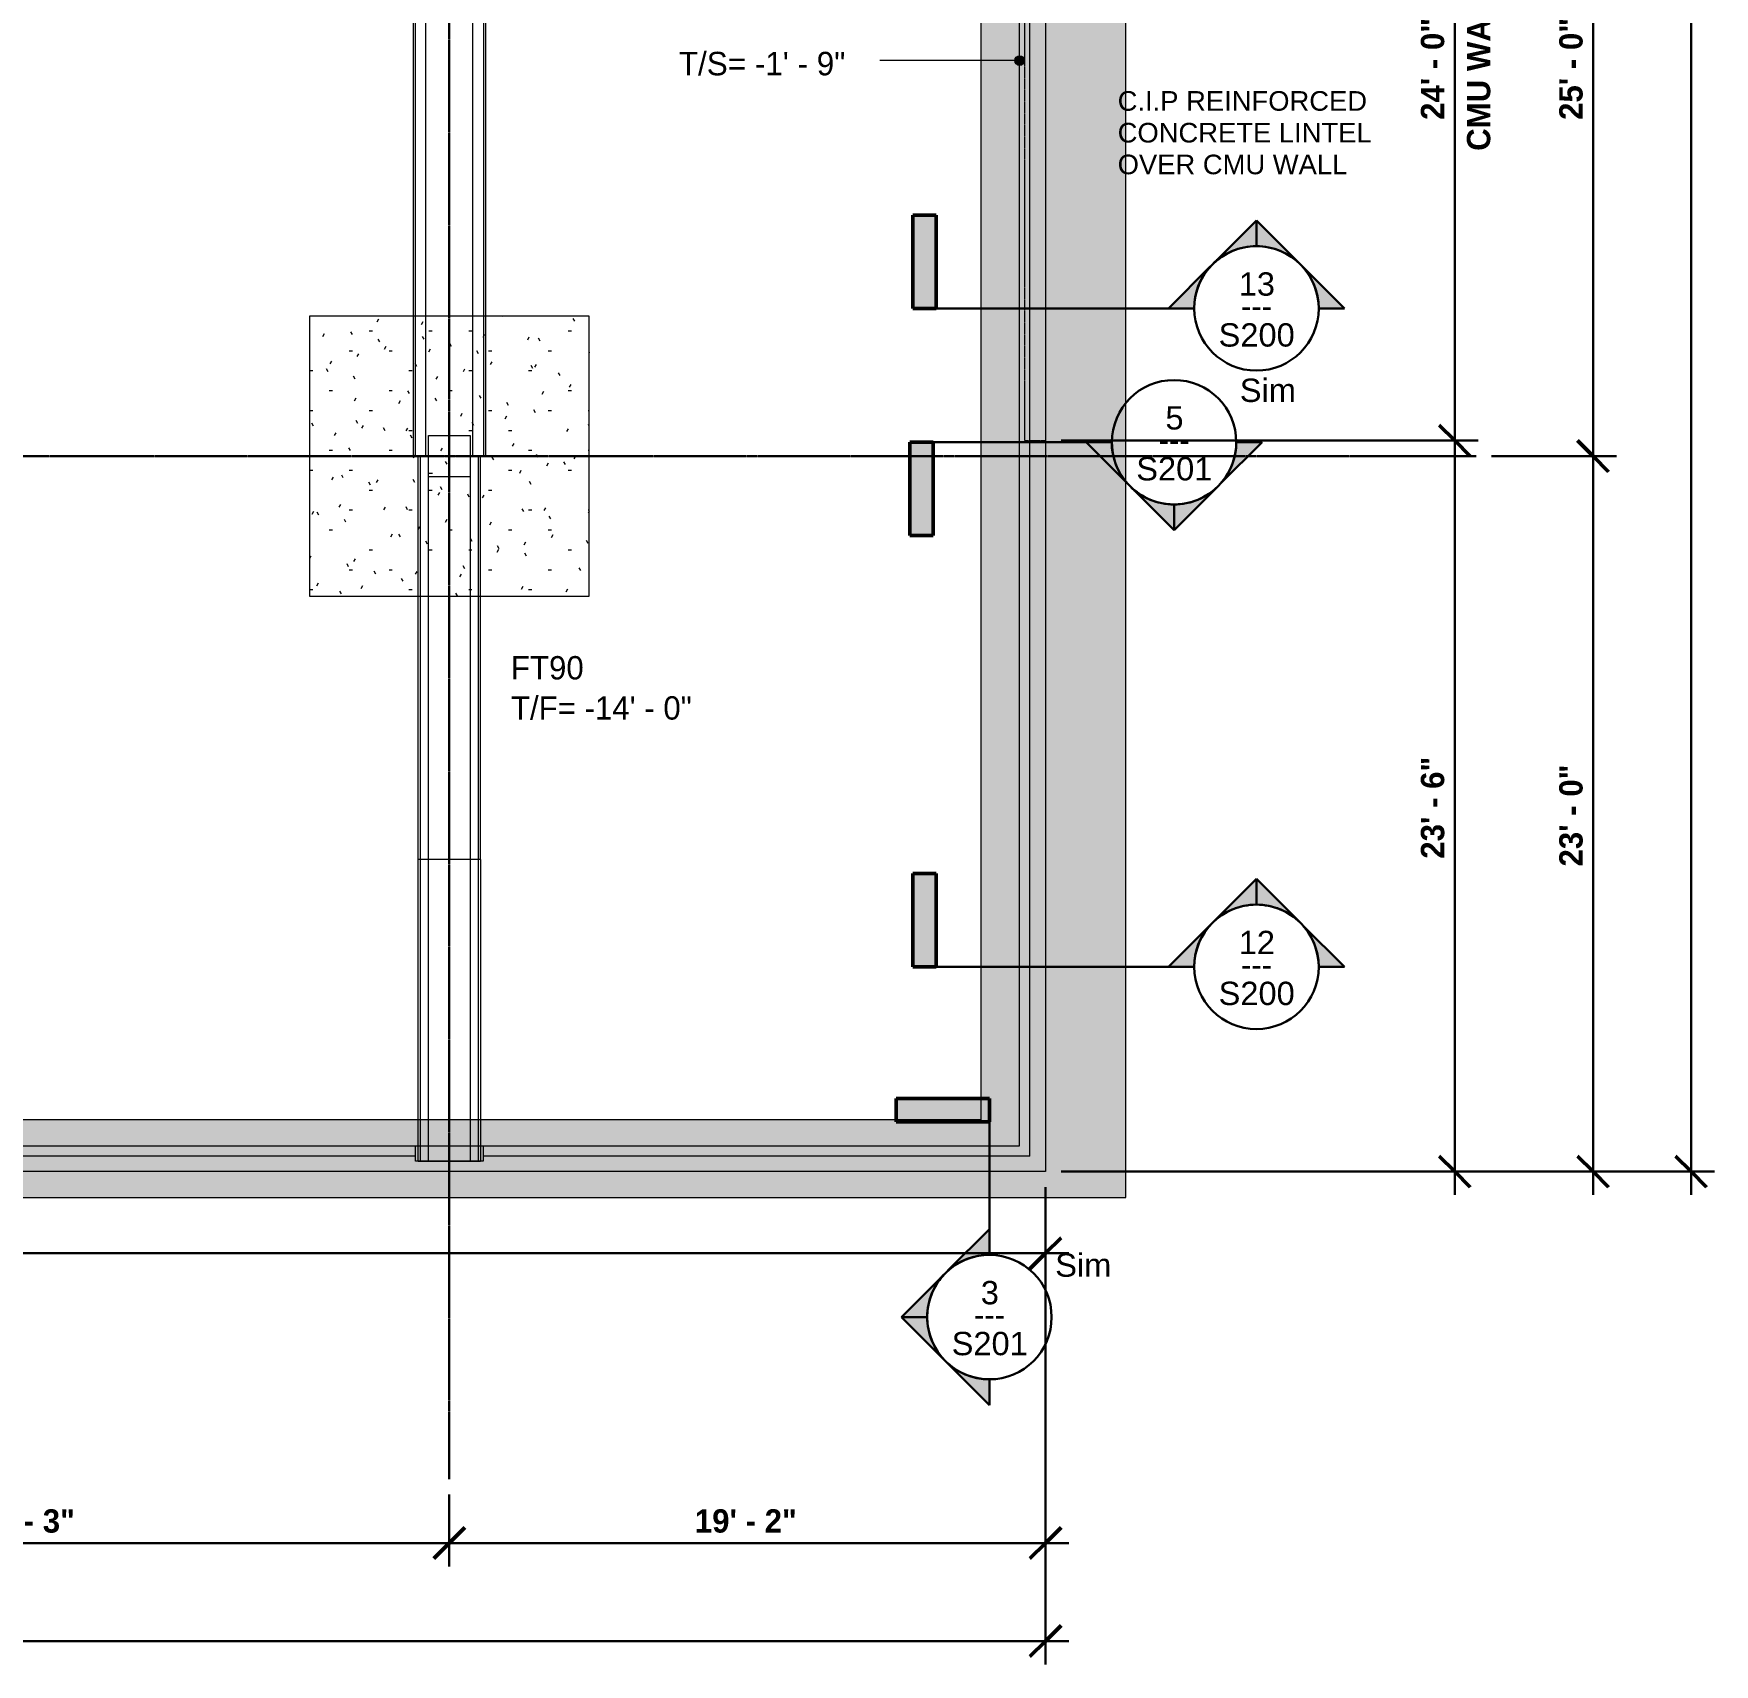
# Model space of a CAD drawing. Header units: inches. Extents: x -4164 to -1564, y 141 to 12367.
# Drawn here: x -2334 to -1685, y 9701 to 10330 of the extents above; entities that cross this region are included whole.
import ezdxf

# ---------------------------------------------------------------- set-up
doc = ezdxf.new("R2010")
doc.units = ezdxf.units.IN
doc.header["$MEASUREMENT"] = 0
doc.linetypes.add('Dash', pattern=[0.25, 0.125, -0.125])
doc.linetypes.add('Grid Line 1_2_', pattern=[0.875, 0.5, -0.125, 0.125, -0.125])
for name, color, linetype, lineweight in [('A-ANNO-DIMS', 211, 'Continuous', 9), ('A-ANNO-DIMS-96', 211, 'Continuous', 9), ('A-WALL-HDLN', 110, 'Dash', 13), ('G-ANNO-DIMS', 111, 'Continuous', 9), ('G-ANNO-SYMB', 111, 'Continuous', 30), ('G-ANNO-TEXT', 231, 'Continuous', 9), ('S-BEAM', 12, 'Continuous', 9), ('S-COLS', 52, 'Continuous', 9), ('S-FNDN', 32, 'Continuous', 13), ('S-FNDN-HDLN', 4, 'Dash', 9), ('S-FNDN-IDEN', 2, 'Continuous', 30), ('S-GRID', 1, 'Continuous', 9)]:
    doc.layers.add(name, color=color, linetype=linetype, lineweight=lineweight)
doc.styles.add('Arial_2', font='arial.ttf', dxfattribs={"height": 7.559055})
doc.styles.add('Arial_3', font='arial.ttf', dxfattribs={"height": 9})
doc.styles.add('Century Gothic', font='', dxfattribs={"height": 9})
doc.styles.add('Century Gothic_1', font='', dxfattribs={"height": 9.070866})
doc.styles.add('Century Gothic_B', font='', dxfattribs={"height": 9})
doc.styles.get('Century Gothic').set_extended_font_data('Century Gothic')
doc.styles.get('Century Gothic_1').set_extended_font_data('Century Gothic')
doc.styles.get('Century Gothic_B').set_extended_font_data('Century Gothic', bold=True)
doc.dimstyles.new('OD__1_4__Tol__', dxfattribs={"dimscale": 12, "dimtxt": 9.397514, "dimasz": 1, "dimexe": 0.75, "dimexo": 0.5, "dimgap": 0.125, "dimtad": 1, "dimrnd": 0.25, "dimzin": 1, "dimdsep": 46, "dimlunit": 4, "dimtxsty": 'Century Gothic_B', "dimblk1": 'OBLIQUE', "dimblk2": 'OBLIQUE', "dimsah": 1, "dimcen": 0.09, "dimdle": 0.75, "dimazin": 0, "dimtfac": 1, "dimtdec": 4, "dimtix": 1, "dimtmove": 0, "dimatfit": 3, "dimfxl": 1, "dimtvp": 1, "dimtfill": 1, "dimfrac": 2, "dimtolj": 1, "dimtzin": 0, "dimlwd": 30, "dimlwe": 30, "dimarcsym": 2})
pattern_1 = [(50, (0, 0), (27.5427, -2.40992), [2.88, -31.68]), (355, (0, 0), (-5.327844, 28.884266), [2.304, -25.344]), (100.451, (2.295, -0.2), (22.215316, 26.47393), [2.448, -26.924]), (46.184, (0, 7.68), (40.981875, -6.35642), [4.32, -47.52]), (96.636, (3.415, 7.15), (35.89075, 37.40619), [3.671, -40.386]), (351.184, (0, 7.68), (35.89097, 37.40622), [3.456, -38.016]), (21, (3.84, 5.76), (22.921036, -15.46073), [2.88, -31.68]), (326, (3.84, 5.76), (9.34353, 27.84574), [2.304, -25.344]), (71.451, (5.75, 4.472), (32.26477, 12.38442), [2.448, -26.924]), (37.5, (0, 0), (0.466855, 12.782707), [1.267, -23.77, 1.267, -24.461, -25.44]), (37.5, (0, 0), (0.466855, 12.782707), [-50.765, 1.267, -24.173]), (7.5, (0, 0), (10.10159, 15.14509), [1.267, -13.402, 1.267, -23.194, -9.696]), (7.5, (0, 0), (10.10159, 15.14509), [-39.13, 1.267, -8.429]), (327.5, (-8.563, 0), (20.499161, -0.86578), [1.267, -8.333, 1.267, -28.685, -39.744]), (327.5, (-8.563, 0), (20.499161, -0.86578), [-39.552, 1.267, -38.477]), (317.5, (-12.403, 0), (22.39478, 3.844288), [1.267, -11.213, 1.267, -18.624, -28.224]), (317.5, (-12.403, 0), (22.39478, 3.844288), [-32.371, 1.267, -26.957])]

# ---------------------------------------------------------------- blocks, each defined once
blk = doc.blocks.new('034100 - Precast Structural Concrete - Inverted Tee - IT 28IT32 _17_F _ 11_B SHELF_-1925191-FOUNDATION PLAN')
at = {"layer": 'S-BEAM', "color": 143}
for p, q in [((-150.04, 9), (-150.04, 14)), ((150, 14), (-150.04, 14)), ((150, 13.21), (-150.04, 13.21)), ((150, 14), (150, 9)), ((-150.04, -9), (-150.04, 9)), ((-150.04, 9), (150, 9)), ((150, 9), (150, -9)), ((-150.04, -14), (-150.04, -9)), ((150, -9), (-150.04, -9)), ((150, -9), (150, -14)), ((150, -13.21), (-150.04, -13.21)), ((150, -14), (-150.04, -14))]:
    blk.add_line(p, q, dxfattribs=at)
blk = doc.blocks.new('Zapata-Rectangular - FT90 - 9-0x9-0x2-1-V12-FOUNDATION PLAN')
at = {"layer": 'S-FNDN-HDLN', "linetype": 'Continuous'}
h = blk.add_hatch(dxfattribs=at)
h.set_pattern_fill('FP_27', color=256, style=0, pattern_type=2)
h.set_pattern_definition([(0, (2173.324, -10167.189), (30.72, 7.68), [1.267, -21.773, 1.267, -21.773, -122.88]), (0, (2173.324, -10167.189), (30.72, 7.68), [-46.08, 1.267, -44.813, 1.267, -21.773, -53.76]), (0, (2173.324, -10167.189), (30.72, 7.68), [-115.2, 1.267, -14.093, 1.267, -37.133]), (120, (2184.844, -10163.349), (-22.011075, 22.7643004), [1.267, -21.773, 1.267, -21.773, -122.88]), (120, (2184.844, -10163.349), (-22.011075, 22.7643004), [-46.08, 1.267, -44.813, 1.267, -21.773, -53.76]), (120, (2184.844, -10163.349), (-22.011075, 22.7643004), [-115.2, 1.267, -14.093, 1.267, -37.133]), (240, (2188.684, -10147.989), (-8.708925, -30.4443004), [1.267, -21.773, 1.267, -21.773, -122.88]), (240, (2188.684, -10147.989), (-8.708925, -30.4443004), [-46.08, 1.267, -44.813, 1.267, -21.773, -53.76]), (240, (2188.684, -10147.989), (-8.708925, -30.4443004), [-115.2, 1.267, -14.093, 1.267, -37.133])])
h.paths.add_polyline_path([(8, -54), (54, -54), (54, 54), (-54, 54), (-54, -54), (-8, -54)], flags=0)
h.paths.add_polyline_path([(8, -8), (-8, -8), (-8, 8), (8, 8), (8, -7.92)], flags=0)
at = {"layer": 'S-FNDN', "color": 253}
for p, q in [((54, 54), (-54, 54)), ((-54, 54), (-54, -54)), ((54, -54), (54, 54)), ((-54, -54), (54, -54))]:
    blk.add_line(p, q, dxfattribs=at)
blk = doc.blocks.new('DIMBLOCK1-FOUNDATION PLAN')
at = {"layer": 'A-ANNO-DIMS-96', "lineweight": 30}
for p, q in [((-1771.25, 10167.19), (-1723.09, 10167.19)), ((-1732.09, 10167.19), (-1771.25, 10167.19)), ((-1732.09, 9882.19), (-1732.09, 10167.19)), ((-1937.32, 9891.19), (-1723.09, 9891.19)), ((-1732.09, 9891.19), (-1937.32, 9891.19))]:
    blk.add_line(p, q, dxfattribs=at)
at = {"layer": 'A-ANNO-DIMS-96', "lineweight": 50}
for p, q in [((-1732.09, 10167.19), (-1738.09, 10173.19)), ((-1732.09, 10167.19), (-1726.09, 10161.19)), ((-1732.09, 9891.19), (-1738.09, 9897.19)), ((-1732.09, 9891.19), (-1726.09, 9885.19))]:
    blk.add_line(p, q, dxfattribs=at)
at = {"layer": 'A-ANNO-DIMS-96', "color": 0, "lineweight": 30, "insert": (-1745.13, 10008.9), "char_height": 9, "width": 48.6881, "attachment_point": 1, "rotation": 90, "line_spacing_factor": 0.984502, "style": 'Century Gothic_B', "bg_fill": 3, "box_fill_scale": 1.25, "bg_fill_color": 256, "bg_fill_true_color": 13158600, "bg_fill_transparency": 0}
blk.add_mtext('23\' - 0"', dxfattribs=at)
blk = doc.blocks.new('_Oblique')
at = {"color": 0, "linetype": 'ByBlock', "lineweight": -2}
blk.add_line((-0.5, -0.5), (0.5, 0.5), dxfattribs=at)
blk = doc.blocks.new('DIMBLOCK2-FOUNDATION PLAN')
at = {"layer": 'A-ANNO-DIMS-96', "lineweight": 50}
for p, q in [((-1732.09, 10467.19), (-1738.09, 10473.19)), ((-1732.09, 10467.19), (-1726.09, 10461.19)), ((-1732.09, 10167.19), (-1738.09, 10173.19)), ((-1732.09, 10167.19), (-1726.09, 10161.19))]:
    blk.add_line(p, q, dxfattribs=at)
at = {"layer": 'A-ANNO-DIMS-96', "lineweight": 30}
for p, q in [((-1771.25, 10467.19), (-1723.09, 10467.19)), ((-1732.09, 10467.19), (-1771.25, 10467.19)), ((-1732.09, 10167.19), (-1732.09, 10467.19)), ((-1771.25, 10167.19), (-1723.09, 10167.19)), ((-1732.09, 10167.19), (-1771.25, 10167.19))]:
    blk.add_line(p, q, dxfattribs=at)
at = {"layer": 'A-ANNO-DIMS-96', "color": 0, "lineweight": 30, "insert": (-1745.13, 10296.9), "char_height": 9, "width": 48.6881, "attachment_point": 1, "rotation": 90, "line_spacing_factor": 0.984502, "style": 'Century Gothic_B', "bg_fill": 3, "box_fill_scale": 1.25, "bg_fill_color": 256, "bg_fill_true_color": 13158600, "bg_fill_transparency": 0}
blk.add_mtext('25\' - 0"', dxfattribs=at)
blk = doc.blocks.new('Drafting View - 3_32_ x 3_8_-1738294-FOUNDATION PLAN')
at = {"layer": 'G-ANNO-SYMB', "lineweight": 9}
blk.add_hatch(color=256, dxfattribs=at).paths.add_polyline_path([(0, 0.375), (0, 0), (-0.09375, 0), (-0.09375, 0.375)], flags=0)
at = {"layer": 'G-ANNO-SYMB', "lineweight": 50}
for p, q in [((0, 0.375), (-0.09375, 0.375)), ((-0.09375, 0.375), (-0.09375, 0)), ((0, 0), (0, 0.375)), ((-0.09375, 0), (0, 0))]:
    blk.add_line(p, q, dxfattribs=at)
blk = doc.blocks.new('Drafting View - Section Head - Filled-1738293-FOUNDATION PLAN')
at = {"layer": 'G-ANNO-SYMB', "lineweight": 9}
h = blk.add_hatch(color=256, dxfattribs=at)
edge = h.paths.add_edge_path(flags=0)
edge.add_line((-0.4268, 0.1768), (-0.25, 0.3536))
edge.add_line((-0.25, 0.3536), (-0.25, 0.25))
edge.add_arc((-0.25, 0), 0.25, 90, 135)
h = blk.add_hatch(color=256, dxfattribs=at)
edge = h.paths.add_edge_path(flags=0)
edge.add_arc((-0.25, 0), 0.25, 45, 90)
edge.add_line((-0.25, 0.25), (-0.25, 0.3536))
edge.add_line((-0.25, 0.3536), (-0.0732, 0.1768))
h = blk.add_hatch(color=256, dxfattribs=at)
edge = h.paths.add_edge_path(flags=0)
edge.add_arc((-0.25, 0), 0.2503, 137.9216, 180)
edge.add_line((-0.5003, 0), (-0.6036, 0))
edge.add_line((-0.6036, 0), (-0.4358, 0.1678))
h = blk.add_hatch(color=256, dxfattribs=at)
edge = h.paths.add_edge_path(flags=0)
edge.add_line((-0.0642, 0.1678), (0.1036, 0))
edge.add_line((0.1036, 0), (0.0003, 0))
edge.add_arc((-0.25, 0), 0.2503, 0, 42.0784)
at = {"layer": 'G-ANNO-SYMB'}
for p, q in [((-0.25, 0.3536), (-0.4268, 0.1768)), ((-0.25, 0.25), (-0.25, 0.3536)), ((-0.0732, 0.1768), (-0.25, 0.3536)), ((-0.25, 0.3536), (-0.25, 0.25)), ((-0.4358, 0.1678), (-0.6036, 0)), ((0.1036, 0), (-0.0642, 0.1678)), ((-0.6036, 0), (-0.5003, 0)), ((0.0003, 0), (0.1036, 0))]:
    blk.add_line(p, q, dxfattribs=at)
for centre, radius, start, end in [((-0.2503, 0), 0.25, 360, 180), ((-0.25, 0), 0.25, 90, 135), ((-0.25, 0), 0.25, 45, 90), ((-0.25, 0), 0.2503, 137.9216, 180), ((-0.25, 0), 0.2503, 0, 42.0784), ((-0.2503, 0), 0.25, 180, 360)]:
    blk.add_arc(centre, radius, start, end, dxfattribs=at)
blk = doc.blocks.new('DIMBLOCK56-FOUNDATION PLAN')
at = {"layer": 'A-ANNO-DIMS-96', "lineweight": 30}
for p, q in [((-3829.32, 9893.19), (-3829.32, 9701.13)), ((-3829.32, 9710.13), (-3829.32, 9893.19)), ((-1943.32, 9885.19), (-1943.32, 9701.13)), ((-1943.32, 9710.13), (-1943.32, 9885.19)), ((-3838.32, 9710.13), (-1934.32, 9710.13))]:
    blk.add_line(p, q, dxfattribs=at)
at = {"layer": 'A-ANNO-DIMS-96', "lineweight": 50}
for p, q in [((-3829.32, 9710.13), (-3823.32, 9716.13)), ((-1943.32, 9710.13), (-1937.32, 9716.13)), ((-3829.32, 9710.13), (-3835.32, 9704.13)), ((-1943.32, 9710.13), (-1949.32, 9704.13))]:
    blk.add_line(p, q, dxfattribs=at)
at = {"layer": 'A-ANNO-DIMS-96', "color": 0, "lineweight": 30, "insert": (-2910.12, 9723.16), "char_height": 9, "width": 57.1011, "attachment_point": 1, "line_spacing_factor": 0.984502, "style": 'Century Gothic_B', "bg_fill": 3, "box_fill_scale": 1.25, "bg_fill_color": 256, "bg_fill_true_color": 13158600, "bg_fill_transparency": 0}
blk.add_mtext('157\' - 2"', dxfattribs=at)
blk = doc.blocks.new('DIMBLOCK57-FOUNDATION PLAN')
at = {"layer": 'A-ANNO-DIMS-96', "lineweight": 50}
for p, q in [((-1694.3, 12087.19), (-1700.3, 12093.19)), ((-1694.3, 12087.19), (-1688.3, 12081.19)), ((-1694.3, 9891.19), (-1700.3, 9897.19)), ((-1694.3, 9891.19), (-1688.3, 9885.19))]:
    blk.add_line(p, q, dxfattribs=at)
at = {"layer": 'A-ANNO-DIMS-96', "lineweight": 30}
for p, q in [((-1694.3, 9882.19), (-1694.3, 12096.19)), ((-1937.32, 12087.19), (-1685.3, 12087.19)), ((-1694.3, 12087.19), (-1937.32, 12087.19)), ((-1937.32, 9891.19), (-1685.3, 9891.19)), ((-1694.3, 9891.19), (-1937.32, 9891.19))]:
    blk.add_line(p, q, dxfattribs=at)
at = {"layer": 'A-ANNO-DIMS-96', "color": 0, "lineweight": 30, "insert": (-1707.33, 10965.4), "char_height": 9, "width": 57.1011, "attachment_point": 1, "rotation": 90, "line_spacing_factor": 0.984502, "style": 'Century Gothic_B', "bg_fill": 3, "box_fill_scale": 1.25, "bg_fill_color": 256, "bg_fill_true_color": 13158600, "bg_fill_transparency": 0}
blk.add_mtext('183\' - 0"', dxfattribs=at)
blk = doc.blocks.new('DIMBLOCK62-FOUNDATION PLAN')
at = {"layer": 'A-ANNO-DIMS-96', "lineweight": 30}
for p, q in [((-2500.32, 9766.61), (-2500.32, 9738.92)), ((-2500.32, 9747.92), (-2500.32, 9766.61)), ((-2173.32, 9766.61), (-2173.32, 9738.92)), ((-2173.32, 9747.92), (-2173.32, 9766.61)), ((-2500.32, 9747.92), (-2173.32, 9747.92))]:
    blk.add_line(p, q, dxfattribs=at)
at = {"layer": 'A-ANNO-DIMS-96', "lineweight": 50}
for p, q in [((-2500.32, 9747.92), (-2494.32, 9753.92)), ((-2173.32, 9747.92), (-2167.32, 9753.92)), ((-2500.32, 9747.92), (-2506.32, 9741.92)), ((-2173.32, 9747.92), (-2179.32, 9741.92))]:
    blk.add_line(p, q, dxfattribs=at)
at = {"layer": 'A-ANNO-DIMS-96', "color": 0, "lineweight": 30, "insert": (-2357.11, 9760.96), "char_height": 9, "width": 48.6881, "attachment_point": 1, "line_spacing_factor": 0.984502, "style": 'Century Gothic_B', "bg_fill": 3, "box_fill_scale": 1.25, "bg_fill_color": 256, "bg_fill_true_color": 13158600, "bg_fill_transparency": 0}
blk.add_mtext('27\' - 3"', dxfattribs=at)
blk = doc.blocks.new('DIMBLOCK63-FOUNDATION PLAN')
at = {"layer": 'A-ANNO-DIMS-96', "lineweight": 30}
for p, q in [((-1943.32, 9885.19), (-1943.32, 9738.92)), ((-1943.32, 9747.92), (-1943.32, 9885.19)), ((-2173.32, 9766.61), (-2173.32, 9738.92)), ((-2173.32, 9747.92), (-2173.32, 9766.61)), ((-2173.32, 9747.92), (-1934.32, 9747.92))]:
    blk.add_line(p, q, dxfattribs=at)
at = {"layer": 'A-ANNO-DIMS-96', "lineweight": 50}
for p, q in [((-2173.32, 9747.92), (-2167.32, 9753.92)), ((-1943.32, 9747.92), (-1937.32, 9753.92)), ((-2173.32, 9747.92), (-2179.32, 9741.92)), ((-1943.32, 9747.92), (-1949.32, 9741.92))]:
    blk.add_line(p, q, dxfattribs=at)
at = {"layer": 'A-ANNO-DIMS-96', "color": 0, "lineweight": 30, "insert": (-2078.61, 9760.96), "char_height": 9, "width": 48.6881, "attachment_point": 1, "line_spacing_factor": 0.984502, "style": 'Century Gothic_B', "bg_fill": 3, "box_fill_scale": 1.25, "bg_fill_color": 256, "bg_fill_true_color": 13158600, "bg_fill_transparency": 0}
blk.add_mtext('19\' - 2"', dxfattribs=at)
blk = doc.blocks.new('DIMBLOCK64-FOUNDATION PLAN')
at = {"layer": 'A-ANNO-DIMS-96', "lineweight": 50}
for p, q in [((-1785.48, 10173.19), (-1791.48, 10179.19)), ((-1785.48, 10173.19), (-1779.48, 10167.19)), ((-1785.48, 9891.19), (-1791.48, 9897.19)), ((-1785.48, 9891.19), (-1779.48, 9885.19))]:
    blk.add_line(p, q, dxfattribs=at)
at = {"layer": 'A-ANNO-DIMS-96', "lineweight": 30}
for p, q in [((-1937.32, 10173.19), (-1776.48, 10173.19)), ((-1785.48, 10173.19), (-1937.32, 10173.19)), ((-1785.48, 9882.19), (-1785.48, 10173.19)), ((-1937.32, 9891.19), (-1776.48, 9891.19)), ((-1785.48, 9891.19), (-1937.32, 9891.19))]:
    blk.add_line(p, q, dxfattribs=at)
at = {"layer": 'A-ANNO-DIMS-96', "color": 0, "lineweight": 30, "insert": (-1798.52, 10011.9), "char_height": 9, "width": 48.6881, "attachment_point": 1, "rotation": 90, "line_spacing_factor": 0.984502, "style": 'Century Gothic_B', "bg_fill": 3, "box_fill_scale": 1.25, "bg_fill_color": 256, "bg_fill_true_color": 13158600, "bg_fill_transparency": 0}
blk.add_mtext('23\' - 6"', dxfattribs=at)
blk = doc.blocks.new('DIMBLOCK65-FOUNDATION PLAN')
at = {"layer": 'A-ANNO-DIMS-96', "lineweight": 50}
for p, q in [((-1785.48, 10461.19), (-1791.48, 10467.19)), ((-1785.48, 10461.19), (-1779.48, 10455.19)), ((-1785.48, 10173.19), (-1791.48, 10179.19)), ((-1785.48, 10173.19), (-1779.48, 10167.19))]:
    blk.add_line(p, q, dxfattribs=at)
at = {"layer": 'A-ANNO-DIMS-96', "lineweight": 30}
for p, q in [((-1937.32, 10461.19), (-1776.48, 10461.19)), ((-1785.48, 10461.19), (-1937.32, 10461.19)), ((-1785.48, 10173.19), (-1785.48, 10461.19)), ((-1937.32, 10173.19), (-1776.48, 10173.19)), ((-1785.48, 10173.19), (-1937.32, 10173.19))]:
    blk.add_line(p, q, dxfattribs=at)
at = {"layer": 'A-ANNO-DIMS-96', "color": 0, "lineweight": 30, "char_height": 9, "attachment_point": 1, "rotation": 90, "line_spacing_factor": 0.984502, "style": 'Century Gothic_B', "bg_fill": 3, "box_fill_scale": 1.25, "bg_fill_color": 256, "bg_fill_true_color": 13158600, "bg_fill_transparency": 0}
for s, insert, width in [('CMU WALL', (-1780.75, 10284.97), 77.3281), ('24\' - 0"', (-1798.52, 10296.9), 48.6881)]:
    blk.add_mtext(s, dxfattribs=dict(at, insert=insert, width=width))
blk = doc.blocks.new('DIMBLOCK74-FOUNDATION PLAN')
at = {"layer": 'A-ANNO-DIMS-96', "lineweight": 30}
for p, q in [((-3829.32, 9893.19), (-3829.32, 9850.69)), ((-3829.32, 9859.69), (-3829.32, 9893.19)), ((-1943.32, 9885.19), (-1943.32, 9850.69)), ((-1943.32, 9859.69), (-1943.32, 9885.19)), ((-3838.32, 9859.69), (-1934.32, 9859.69))]:
    blk.add_line(p, q, dxfattribs=at)
at = {"layer": 'A-ANNO-DIMS-96', "lineweight": 50}
for p, q in [((-3829.32, 9859.69), (-3823.32, 9865.69)), ((-1943.32, 9859.69), (-1937.32, 9865.69)), ((-3829.32, 9859.69), (-3835.32, 9853.69)), ((-1943.32, 9859.69), (-1949.32, 9853.69))]:
    blk.add_line(p, q, dxfattribs=at)
at = {"layer": 'A-ANNO-DIMS-96', "color": 0, "lineweight": 30, "insert": (-2910.12, 9872.73), "char_height": 9, "width": 57.1011, "attachment_point": 1, "line_spacing_factor": 0.984502, "style": 'Century Gothic_B', "bg_fill": 3, "box_fill_scale": 1.25, "bg_fill_color": 256, "bg_fill_true_color": 13158600, "bg_fill_transparency": 0}
blk.add_mtext('157\' - 2"', dxfattribs=at)
blk = doc.blocks.new('Section - 3_32_ x 3_8_-1738294-FOUNDATION PLAN')
at = {"layer": 'G-ANNO-SYMB', "lineweight": 9}
blk.add_hatch(color=256, dxfattribs=at).paths.add_polyline_path([(0, 0.375), (0, 0), (-0.09375, 0), (-0.09375, 0.375)], flags=0)
at = {"layer": 'G-ANNO-SYMB', "lineweight": 50}
for p, q in [((0, 0.375), (-0.09375, 0.375)), ((-0.09375, 0.375), (-0.09375, 0)), ((0, 0), (0, 0.375)), ((-0.09375, 0), (0, 0))]:
    blk.add_line(p, q, dxfattribs=at)
blk = doc.blocks.new('Section - Section Head - Filled-1738293-FOUNDATION PLAN')
at = {"layer": 'G-ANNO-SYMB', "lineweight": 9}
h = blk.add_hatch(color=256, dxfattribs=at)
edge = h.paths.add_edge_path(flags=0)
edge.add_line((-0.4268, 0.1768), (-0.25, 0.3536))
edge.add_line((-0.25, 0.3536), (-0.25, 0.25))
edge.add_arc((-0.25, 0), 0.25, 90, 135)
h = blk.add_hatch(color=256, dxfattribs=at)
edge = h.paths.add_edge_path(flags=0)
edge.add_arc((-0.25, 0), 0.25, 45, 90)
edge.add_line((-0.25, 0.25), (-0.25, 0.3536))
edge.add_line((-0.25, 0.3536), (-0.0732, 0.1768))
h = blk.add_hatch(color=256, dxfattribs=at)
edge = h.paths.add_edge_path(flags=0)
edge.add_arc((-0.25, 0), 0.2503, 137.9216, 180)
edge.add_line((-0.5003, 0), (-0.6036, 0))
edge.add_line((-0.6036, 0), (-0.4358, 0.1678))
h = blk.add_hatch(color=256, dxfattribs=at)
edge = h.paths.add_edge_path(flags=0)
edge.add_line((-0.0642, 0.1678), (0.1036, 0))
edge.add_line((0.1036, 0), (0.0003, 0))
edge.add_arc((-0.25, 0), 0.2503, 0, 42.0784)
at = {"layer": 'G-ANNO-SYMB'}
for p, q in [((-0.25, 0.3536), (-0.4268, 0.1768)), ((-0.25, 0.25), (-0.25, 0.3536)), ((-0.0732, 0.1768), (-0.25, 0.3536)), ((-0.25, 0.3536), (-0.25, 0.25)), ((-0.4358, 0.1678), (-0.6036, 0)), ((0.1036, 0), (-0.0642, 0.1678)), ((-0.6036, 0), (-0.5003, 0)), ((0.0003, 0), (0.1036, 0))]:
    blk.add_line(p, q, dxfattribs=at)
for centre, radius, start, end in [((-0.2503, 0), 0.25, 360, 180), ((-0.25, 0), 0.25, 90, 135), ((-0.25, 0), 0.25, 45, 90), ((-0.25, 0), 0.2503, 137.9216, 180), ((-0.25, 0), 0.2503, 0, 42.0784), ((-0.2503, 0), 0.25, 180, 360)]:
    blk.add_arc(centre, radius, start, end, dxfattribs=at)

msp = doc.modelspace()

# ---------------------------------------------------------------- hatches: boundary and pattern name
at = {"layer": 'G-ANNO-DIMS'}
h = msp.add_hatch(color=256, dxfattribs=at)
edge = h.paths.add_edge_path(flags=0)
edge.add_arc((-1953.32374, 10319.79583), 1.875, 0, 360)
at = {"layer": 'S-COLS'}
h = msp.add_hatch(dxfattribs=at)
h.set_pattern_fill('FP_3', color=256, style=0, pattern_type=2)
h.set_pattern_definition([(0, (0, 0), (30.72, 7.68), [1.267, -21.773, 1.267, -21.773, -122.88]), (0, (0, 0), (30.72, 7.68), [-46.08, 1.267, -44.813, 1.267, -21.773, -53.76]), (0, (0, 0), (30.72, 7.68), [-115.2, 1.267, -14.093, 1.267, -37.133]), (120, (11.52, 3.84), (-22.011075, 22.7643004), [1.267, -21.773, 1.267, -21.773, -122.88]), (120, (11.52, 3.84), (-22.011075, 22.7643004), [-46.08, 1.267, -44.813, 1.267, -21.773, -53.76]), (120, (11.52, 3.84), (-22.011075, 22.7643004), [-115.2, 1.267, -14.093, 1.267, -37.133]), (240, (15.36, 19.2), (-8.708925, -30.4443004), [1.267, -21.773, 1.267, -21.773, -122.88]), (240, (15.36, 19.2), (-8.708925, -30.4443004), [-46.08, 1.267, -44.813, 1.267, -21.773, -53.76]), (240, (15.36, 19.2), (-8.708925, -30.4443004), [-115.2, 1.267, -14.093, 1.267, -37.133])])
h.paths.add_polyline_path([(-2181.32374, 10159.1894), (-2165.32374, 10159.1894), (-2165.32374, 10175.1894), (-2181.32374, 10175.1894), (-2181.32374, 10159.26814)], flags=0)
at = {"layer": 'S-FNDN', "lineweight": 9}
h = msp.add_hatch(dxfattribs=at)
h.set_pattern_fill('FP_6', color=256, style=0, pattern_type=2)
h.set_pattern_definition(pattern_1)
h.paths.add_polyline_path([(-1959.9904, 9881.1894), (-1912.32374, 9881.1894), (-1912.32374, 12101.1894), (-1968.32374, 12101.1894), (-1968.32374, 12087.1894), (-1943.32374, 12087.1894), (-1943.32374, 9891.1894), (-1968.32374, 9891.1894), (-1968.32374, 9881.1894)], flags=0)
h.paths.add_polyline_path([(-1953.32374, 9901.1894), (-1953.32374, 10869.1894), (-1951.32374, 10869.1894), (-1951.32374, 11157.1894), (-1953.32374, 11157.1894), (-1953.32374, 12077.1894), (-1968.32374, 12077.1894), (-1968.32374, 9901.1894)], flags=0)
at = {"layer": 'S-FNDN'}
h = msp.add_hatch(color=256, dxfattribs=at)
h.paths.add_polyline_path([(-1949.32374, 9897.1894), (-1949.32374, 10857.1894), (-1953.32374, 10857.1894), (-1953.32374, 9897.1894)], flags=0)
h.paths.add_polyline_path([(-1953.32374, 11169.1894), (-1949.32374, 11169.1894), (-1949.32374, 12081.1894), (-1953.32374, 12081.1894), (-1953.32374, 11481.65368)], flags=0)
for points in [[(-1949.32374, 9891.1894), (-1943.32374, 9891.1894), (-1943.32374, 10857.1894), (-1949.32374, 10857.1894), (-1949.32374, 9897.1894), (-1953.32374, 9897.1894), (-1953.32374, 9891.1894)], [(-2160.32374, 9895.1894), (-2160.32374, 9901.1894), (-2186.32374, 9901.1894), (-2186.32374, 9895.1894)], [(-1968.32374, 9897.1894), (-1953.32374, 9897.1894), (-1953.32374, 9901.1894), (-2158.32374, 9901.1894), (-2158.32374, 9897.1894)], [(-1953.32374, 9891.1894), (-1953.32374, 9897.1894), (-2160.32374, 9897.1894), (-2160.32374, 9895.1894), (-2186.32374, 9895.1894), (-2186.32374, 9897.1894), (-2487.32374, 9897.1894), (-2487.32374, 9895.1894), (-2513.32374, 9895.1894), (-2513.32374, 9897.1894), (-2814.32374, 9897.1894), (-2814.32374, 9895.1894), (-2840.32374, 9895.1894), (-2840.32374, 9897.1894), (-3141.32374, 9897.1894), (-3141.32374, 9895.1894), (-3167.32374, 9895.1894), (-3167.32374, 9897.1894), (-3468.32374, 9897.1894), (-3468.32374, 9895.1894), (-3494.32374, 9895.1894), (-3494.32374, 9897.1894), (-3819.32374, 9897.1894), (-3819.32374, 9891.1894), (-1968.32374, 9891.1894)]]:
    msp.add_hatch(color=256, dxfattribs=at).paths.add_polyline_path(points, flags=0)
at = {"layer": 'S-FNDN', "lineweight": 9}
h = msp.add_hatch(dxfattribs=at)
h.set_pattern_fill('FP_6', color=256, style=0, pattern_type=2)
h.set_pattern_definition(pattern_1)
h.paths.add_polyline_path([(-1968.32374, 9881.1894), (-1968.32374, 9891.1894), (-3829.32374, 9891.1894), (-3829.32374, 9881.1894), (-2278.08415, 9881.1894)], flags=0)
h.paths.add_polyline_path([(-2694.32374, 9901.1894), (-1968.32374, 9901.1894), (-1968.32374, 9911.1894), (-3819.32374, 9911.1894), (-3819.32374, 9901.1894), (-2730.32374, 9901.1894)], flags=0)
at = {"layer": 'S-FNDN'}
h = msp.add_hatch(color=256, dxfattribs=at)
h.paths.add_polyline_path([(-3819.32374, 9891.1894), (-3819.32374, 9897.1894), (-3494.32374, 9897.1894), (-3494.32374, 9901.1894), (-3829.32374, 9901.1894), (-3829.32374, 9891.1894), (-3822.65707, 9891.1894)], flags=0)
h.paths.add_polyline_path([(-2278.08415, 9897.1894), (-2186.32374, 9897.1894), (-2186.32374, 9901.1894), (-2487.32374, 9901.1894), (-2487.32374, 9897.1894), (-2302.82374, 9897.1894)], flags=0)
h.paths.add_polyline_path([(-2840.32374, 9897.1894), (-2840.32374, 9901.1894), (-3141.32374, 9901.1894), (-3141.32374, 9897.1894), (-2871.42415, 9897.1894)], flags=0)
h.paths.add_polyline_path([(-2793.32374, 9897.1894), (-2513.32374, 9897.1894), (-2513.32374, 9901.1894), (-2814.32374, 9901.1894), (-2814.32374, 9897.1894)], flags=0)
h.paths.add_polyline_path([(-2160.32374, 9897.1894), (-2158.32374, 9897.1894), (-2158.32374, 9901.1894), (-2160.32374, 9901.1894)], flags=0)
h.paths.add_polyline_path([(-3468.32374, 9897.1894), (-3167.32374, 9897.1894), (-3167.32374, 9901.1894), (-3468.32374, 9901.1894)], flags=0)

# ---------------------------------------------------------------- linework, layer by layer
at = {"layer": 'A-WALL-HDLN'}
for q in [(-1951.32374, 10461.1894), (-1943.32374, 10173.1894)]:
    msp.add_line((-1951.32374, 10173.1894), q, dxfattribs=at)
at = {"layer": 'G-ANNO-DIMS'}
for p, q in [((-1987.85698, 10319.79583), (-2017.58956, 10319.79583)), ((-1953.32374, 10319.79583), (-1987.85698, 10319.79583))]:
    msp.add_line(p, q, dxfattribs=at)
msp.add_circle((-1953.32374, 10319.79583), 1.875, dxfattribs=at)
at = {"layer": 'G-ANNO-SYMB'}
msp.add_line((-1985.4779, 10224.1894), (-1885.97986, 10224.1894), dxfattribs=at)
at = {"layer": 'S-BEAM', "color": 143}
for p, q in [((-2185.32374, 10167.17365), (-2181.32374, 10167.17365)), ((-2185.32374, 10011.58014), (-2185.32374, 10167.17365)), ((-2184.53634, 10167.17365), (-2184.53634, 9895.20514)), ((-2181.32374, 10167.17365), (-2165.32374, 10167.17365)), ((-2181.32374, 10011.58014), (-2181.32374, 10167.17365)), ((-2165.32374, 10167.17365), (-2161.32374, 10167.17365)), ((-2165.32374, 10167.17365), (-2165.32374, 10011.58014)), ((-2162.11114, 9895.20514), (-2162.11114, 10167.17365)), ((-2161.32374, 10011.58014), (-2161.32374, 10167.17365)), ((-2181.32374, 10011.58014), (-2185.32374, 10011.58014)), ((-2185.32374, 9895.20514), (-2185.32374, 10011.58014)), ((-2165.32374, 10011.58014), (-2181.32374, 10011.58014)), ((-2181.32374, 9895.20514), (-2181.32374, 10011.58014)), ((-2165.32374, 10011.58014), (-2165.32374, 9895.20514)), ((-2161.32374, 10011.58014), (-2165.32374, 10011.58014)), ((-2161.32374, 10011.58014), (-2161.32374, 9895.20514)), ((-2185.32374, 9895.20514), (-2181.32374, 9895.20514)), ((-2181.32374, 9895.20514), (-2165.32374, 9895.20514)), ((-2165.32374, 9895.20514), (-2161.32374, 9895.20514))]:
    msp.add_line(p, q, dxfattribs=at)
at = {"layer": 'S-COLS'}
for p, q in [((-2181.32374, 10175.1894), (-2165.32374, 10175.1894)), ((-2181.32374, 10175.11066), (-2181.32374, 10175.1894)), ((-2181.32374, 10167.1756), (-2181.32374, 10175.11066)), ((-2165.32374, 10175.1894), (-2165.32374, 10175.11066)), ((-2165.32374, 10175.11066), (-2165.32374, 10167.1756)), ((-2165.32374, 10159.1894), (-2181.32374, 10159.1894))]:
    msp.add_line(p, q, dxfattribs=at)
at = {"layer": 'S-FNDN', "color": 253}
for p, q in [((-1912.32374, 9881.1894), (-1912.32374, 12101.1894)), ((-1968.32374, 12067.1894), (-1968.32374, 9911.1894)), ((-1968.32374, 9911.1894), (-3809.32374, 9911.1894)), ((-3829.32374, 9881.1894), (-1912.32374, 9881.1894))]:
    msp.add_line(p, q, dxfattribs=at)
at = {"layer": 'S-FNDN'}
for p, q in [((-1953.32374, 9901.1894), (-1953.32374, 10869.1894)), ((-1949.32374, 9897.1894), (-1949.32374, 10857.1894)), ((-1943.32374, 10857.20319), (-1943.32374, 9891.1894)), ((-3819.32374, 9901.1894), (-2160.32374, 9901.1894)), ((-2186.32374, 9895.1894), (-2186.32374, 9901.1894)), ((-2160.32374, 9901.1894), (-1953.32374, 9901.1894)), ((-2160.32374, 9901.1894), (-2160.32374, 9895.1894)), ((-2186.32374, 9897.1894), (-2487.32374, 9897.1894)), ((-2160.32374, 9895.1894), (-2186.32374, 9895.1894)), ((-1949.32374, 9897.1894), (-2160.32374, 9897.1894)), ((-1943.32374, 9891.1894), (-3829.32374, 9891.1894))]:
    msp.add_line(p, q, dxfattribs=at)
at = {"layer": 'S-GRID', "linetype": 'Grid Line 1_2_', "lineweight": 30}
for p, q in [((-2173.32374, 9772.6103), (-2173.32374, 12312.41399)), ((-1777.2452, 10167.1894), (-4076.95, 10167.1894))]:
    msp.add_line(p, q, dxfattribs=at)

# ---------------------------------------------------------------- block references
at = {"layer": 'G-ANNO-SYMB', "xscale": 95.99999999999994, "yscale": 95.99999999999994, "zscale": 95.99999999999994}
for p in [(-1985.4779, 10224.1894), (-1985.4779, 9970.1894)]:
    msp.add_blockref('Drafting View - 3_32_ x 3_8_-1738294-FOUNDATION PLAN', p, dxfattribs=at)
at = {"layer": 'G-ANNO-SYMB', "extrusion": (0, 0, -1), "xscale": 95.99999999999994, "yscale": 95.99999999999994, "zscale": 95.99999999999994}
msp.add_blockref('Drafting View - Section Head - Filled-1738293-FOUNDATION PLAN', (1885.97986, 10224.1894), dxfattribs=at)
for p, rotation in [((1986.67927, 10172.56361), 180), ((1964.96614, 9910.43803), 270.0000000000002)]:
    msp.add_blockref('Section - 3_32_ x 3_8_-1738294-FOUNDATION PLAN', p, dxfattribs=dict(at, rotation=rotation))
at = {"layer": 'S-BEAM', "color": 143, "rotation": 89.99999999999991}
msp.add_blockref('034100 - Precast Structural Concrete - Inverted Tee - IT 28IT32 _17_F _ 11_B SHELF_-1925191-FOUNDATION PLAN', (-2173.32374, 10317.1894), dxfattribs=at)
at = {"layer": 'S-FNDN', "linetype": 'Dash', "lineweight": 9}
msp.add_blockref('Zapata-Rectangular - FT90 - 9-0x9-0x2-1-V12-FOUNDATION PLAN', (-2173.32374, 10167.1894), dxfattribs=at)

# ---------------------------------------------------------------- texts
at = {"layer": 'G-ANNO-SYMB', "lineweight": 9, "char_height": 9, "attachment_point": 1}
for s, insert, width, style in [('13', (-1868.7969, 10238.09803), 16.968, 'Arial_3'), ('---', (-1867.95215, 10229.59134), 15.453, 'Century Gothic'), ('S200', (-1876.54493, 10218.46179), 35.754, 'Arial_3')]:
    msp.add_mtext(s, dxfattribs=dict(at, insert=insert, width=width, style=style))
at = {"layer": 'G-ANNO-TEXT', "color": 7, "char_height": 7.5590551, "attachment_point": 1, "style": 'Arial_2'}
for s, insert, width in [('C.I.P REINFORCED ', (-1915.49457, 10307.99966), 122.412), ('CONCRETE LINTEL ', (-1915.49457, 10295.74966), 124.533), ('OVER CMU WALL', (-1915.49457, 10283.49966), 109.686)]:
    msp.add_mtext(s, dxfattribs=dict(at, insert=insert, width=width))
at = {"layer": 'S-FNDN-IDEN', "lineweight": 9, "char_height": 9, "attachment_point": 1, "style": 'Century Gothic'}
for s, insert, width in [('FT90', (-2149.55733, 10090.06892), 31.209), ('T/F= -14\' - 0"', (-2149.55733, 10074.56892), 86.658)]:
    msp.add_mtext(s, dxfattribs=dict(at, insert=insert, width=width))

# ---------------------------------------------------------------- next in the draw order: texts
at = {"layer": 'G-ANNO-DIMS', "insert": (-2084.78988, 10323.16043), "char_height": 9.0708661, "width": 75.2403848, "attachment_point": 1, "line_spacing_factor": 0.984502, "style": 'Century Gothic_1', "bg_fill": 3, "box_fill_scale": 1.25, "bg_fill_color": 256, "bg_fill_true_color": 13158600, "bg_fill_transparency": 0}
msp.add_mtext('T/S= -1\' - 9"', dxfattribs=at)

# ---------------------------------------------------------------- next in the draw order: dimensions: what is measured, and where the dimension line sits
at = {"layer": 'A-ANNO-DIMS', "lineweight": 30}
dim = msp.add_linear_dim(base=(-1732.09073, 10167.1894), p1=(-1943.32374, 9891.1894), p2=(-1777.2452, 10167.1894), angle=90, dimstyle='OD__1_4__Tol__', override={"dimpost": '<>', "dimfxl": 322.115011}, dxfattribs=at)
dim.commit()
dim.dimension.update_dxf_attribs({"geometry": 'DIMBLOCK1-FOUNDATION PLAN', "text_midpoint": (-1738.3171, 10029.1894)})

# ---------------------------------------------------------------- next in the draw order: linework, layer by layer
at = {"layer": 'G-ANNO-SYMB'}
msp.add_line((-1985.4779, 9970.1894), (-1885.97986, 9970.1894), dxfattribs=at)

# ---------------------------------------------------------------- next in the draw order: block references
at = {"layer": 'G-ANNO-SYMB', "extrusion": (0, 0, -1), "xscale": 95.99999999999994, "yscale": 95.99999999999994, "zscale": 95.99999999999994}
msp.add_blockref('Drafting View - Section Head - Filled-1738293-FOUNDATION PLAN', (1885.97986, 9970.1894), dxfattribs=at)

# ---------------------------------------------------------------- next in the draw order: texts
at = {"layer": 'G-ANNO-SYMB', "lineweight": 9, "char_height": 9, "attachment_point": 1}
for s, insert, width, style in [('12', (-1868.7969, 9984.09803), 16.968, 'Arial_3'), ('---', (-1867.95215, 9975.59134), 15.453, 'Century Gothic'), ('S200', (-1876.54493, 9964.46179), 35.754, 'Arial_3')]:
    msp.add_mtext(s, dxfattribs=dict(at, insert=insert, width=width, style=style))

# ---------------------------------------------------------------- next in the draw order: dimensions: what is measured, and where the dimension line sits
at = {"layer": 'A-ANNO-DIMS', "lineweight": 30}
dim = msp.add_linear_dim(base=(-1732.09073, 10467.1894), p1=(-1777.2452, 10167.1894), p2=(-1777.2452, 10467.1894), angle=90, dimstyle='OD__1_4__Tol__', override={"dimpost": '<>', "dimfxl": 300}, dxfattribs=at)
dim.commit()
dim.dimension.update_dxf_attribs({"geometry": 'DIMBLOCK2-FOUNDATION PLAN', "text_midpoint": (-1738.3171, 10317.1894)})
dim = msp.add_linear_dim(base=(-1943.32374, 9710.126), p1=(-3829.32374, 9899.1894), p2=(-1943.32374, 9891.1894), dimstyle='OD__1_4__Tol__', override={"dimpost": '<>', "dimfxl": 1886.016967}, dxfattribs=at)
dim.commit()
dim.dimension.update_dxf_attribs({"geometry": 'DIMBLOCK56-FOUNDATION PLAN', "text_midpoint": (-2886.32374, 9716.35237)})

# ---------------------------------------------------------------- next in the draw order: dimensions: what is measured, and where the dimension line sits
dim = msp.add_linear_dim(base=(-1694.29545, 12087.1894), p1=(-1943.32374, 9891.1894), p2=(-1943.32374, 12087.1894), angle=90, dimstyle='OD__1_4__Tol__', override={"dimpost": '<>', "dimfxl": 2196}, dxfattribs=at)
dim.commit()
dim.dimension.update_dxf_attribs({"geometry": 'DIMBLOCK57-FOUNDATION PLAN', "text_midpoint": (-1700.52183, 10989.1894)})
dim = msp.add_linear_dim(base=(-2173.32374, 9747.92127), p1=(-2500.32374, 9772.6103), p2=(-2173.32374, 9772.6103), dimstyle='OD__1_4__Tol__', override={"dimpost": '<>', "dimfxl": 327}, dxfattribs=at)
dim.commit()
dim.dimension.update_dxf_attribs({"geometry": 'DIMBLOCK62-FOUNDATION PLAN', "text_midpoint": (-2336.82374, 9754.14765)})

# ---------------------------------------------------------------- next in the draw order: dimensions: what is measured, and where the dimension line sits
dim = msp.add_linear_dim(base=(-1943.32374, 9747.92127), p1=(-2173.32374, 9772.6103), p2=(-1943.32374, 9891.1894), dimstyle='OD__1_4__Tol__', override={"dimpost": '<>', "dimfxl": 258.768242}, dxfattribs=at)
dim.commit()
dim.dimension.update_dxf_attribs({"geometry": 'DIMBLOCK63-FOUNDATION PLAN', "text_midpoint": (-2058.32374, 9754.14765)})

# ---------------------------------------------------------------- next in the draw order: texts
at = {"layer": 'G-ANNO-SYMB', "lineweight": 9, "char_height": 9, "attachment_point": 1}
for s, insert, width, style in [('---', (-1970.93843, 9840.51764), 15.453, 'Century Gothic'), ('S201', (-1979.53121, 9829.38809), 35.754, 'Arial_3')]:
    msp.add_mtext(s, dxfattribs=dict(at, insert=insert, width=width, style=style))

# ---------------------------------------------------------------- next in the draw order: dimensions: what is measured, and where the dimension line sits
at = {"layer": 'A-ANNO-DIMS', "lineweight": 30}
dim = msp.add_linear_dim(base=(-1785.48142, 10173.1894), p1=(-1943.32374, 9891.1894), p2=(-1943.32374, 10173.1894), angle=90, dimstyle='OD__1_4__Tol__', override={"dimpost": '<>', "dimfxl": 282}, dxfattribs=at)
dim.commit()
dim.dimension.update_dxf_attribs({"geometry": 'DIMBLOCK64-FOUNDATION PLAN', "text_midpoint": (-1791.70779, 10032.1894)})

# ---------------------------------------------------------------- next in the draw order: dimensions: what is measured, and where the dimension line sits
dim = msp.add_linear_dim(base=(-1785.48142, 10461.1894), p1=(-1943.32374, 10173.1894), p2=(-1943.32374, 10461.1894), angle=90, text='<>\\XCMU WALL', dimstyle='OD__1_4__Tol__', override={"dimpost": '<>', "dimfxl": 288}, dxfattribs=at)
dim.commit()
dim.dimension.update_dxf_attribs({"geometry": 'DIMBLOCK65-FOUNDATION PLAN', "text_midpoint": (-1785.48142, 10317.1894)})
dim = msp.add_linear_dim(base=(-1943.32374, 9859.69198), p1=(-3829.32374, 9899.1894), p2=(-1943.32374, 9891.1894), dimstyle='OD__1_4__Tol__', override={"dimpost": '<>', "dimfxl": 1886.016967}, dxfattribs=at)
dim.commit()
dim.dimension.update_dxf_attribs({"geometry": 'DIMBLOCK74-FOUNDATION PLAN', "text_midpoint": (-2886.32374, 9865.91836)})

# ---------------------------------------------------------------- next in the draw order: linework, layer by layer
at = {"layer": 'G-ANNO-SYMB'}
for p, q in [((-1917.7533, 10172.56361), (-1986.67927, 10172.56361)), ((-1964.96614, 9859.1157), (-1964.96614, 9910.43803))]:
    msp.add_line(p, q, dxfattribs=at)

# ---------------------------------------------------------------- next in the draw order: block references
at = {"layer": 'G-ANNO-SYMB', "xscale": 95.99999999999994, "yscale": 95.99999999999994, "zscale": 95.99999999999994}
for p, rotation in [((-1917.7533, 10172.56361), 180), ((-1964.96614, 9859.1157), 90)]:
    msp.add_blockref('Section - Section Head - Filled-1738293-FOUNDATION PLAN', p, dxfattribs=dict(at, rotation=rotation))

# ---------------------------------------------------------------- next in the draw order: texts
at = {"layer": 'G-ANNO-SYMB', "lineweight": 9, "char_height": 9, "attachment_point": 1}
for s, insert, width, style in [('Sim', (-1868.37232, 10197.10395), 26.664, 'Arial_3'), ('5', (-1897.07428, 10186.47224), 8.484, 'Arial_3'), ('S201', (-1908.31838, 10166.836), 35.754, 'Arial_3'), ('---', (-1899.72559, 10177.96555), 15.453, 'Century Gothic'), ('Sim', (-1939.58516, 9859.65605), 26.664, 'Arial_3'), ('3', (-1968.28712, 9849.02433), 8.484, 'Arial_3')]:
    msp.add_mtext(s, dxfattribs=dict(at, insert=insert, width=width, style=style))

doc.saveas('drawing.dxf')
